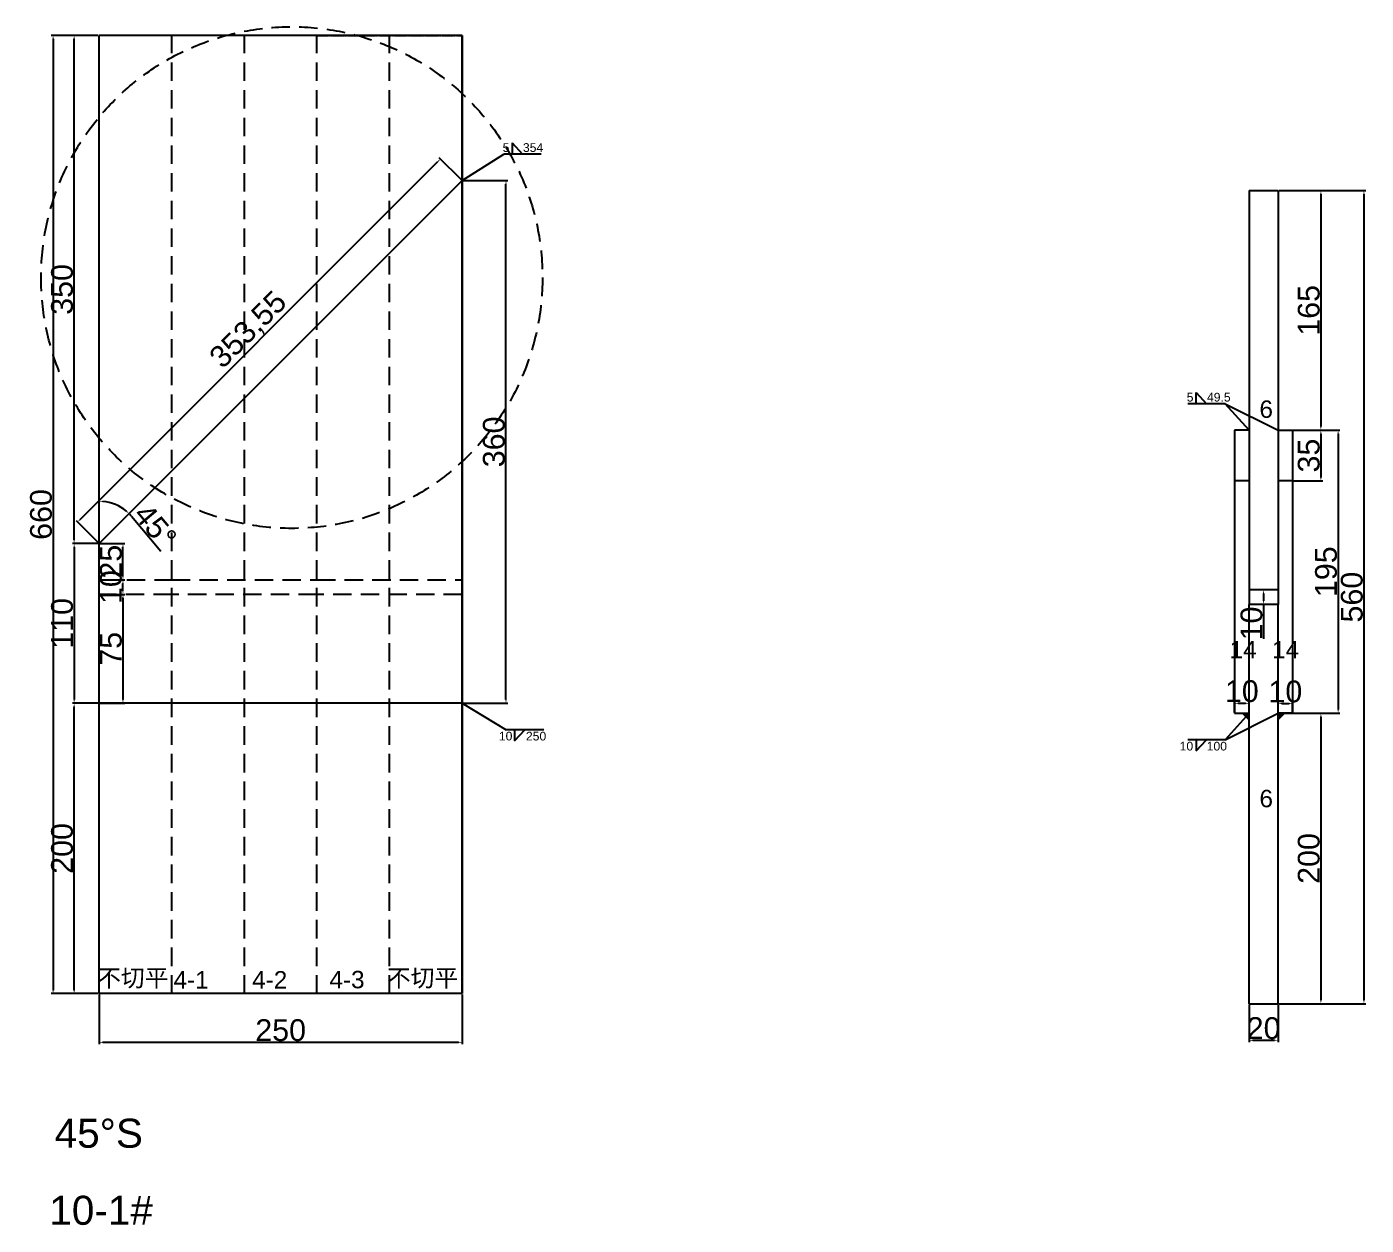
# Model space of a CAD drawing. Header units: millimetres. Extents: x 9380 to 24185, y -971 to 4358.
# Drawn here: x 17683 to 18606, y 1717 to 2543 of the extents above; entities that cross this region are included whole.
import ezdxf

# ---------------------------------------------------------------- set-up
doc = ezdxf.new("R2010")
doc.units = ezdxf.units.MM
doc.linetypes.add('DASHED', pattern=[19.05, 12.7, -6.35])
doc.linetypes.add('JIS_09_08', pattern=[10.75, 8, -0.55, 0.55, -0.55, 0.55, -0.55])
for name, color, linetype in [('切平处', 3, 'DASHED'), ('尺寸标注', 6, 'Continuous'), ('标号', 4, 'Continuous'), ('焊缝', 250, 'Continuous')]:
    doc.layers.add(name, color=color, linetype=linetype)
doc.styles.get("Standard").update_dxf_attribs({"font": 'arial.ttf'})
doc.dimstyles.new('ISO-25-JHF', dxfattribs={"dimtxt": 15, "dimasz": 2.5, "dimexe": 1.25, "dimexo": 0.625, "dimtad": 1, "dimtxsty": 'Standard', "dimcen": 2.5, "dimadec": 0, "dimazin": 0, "dimtfac": 1, "dimtmove": 0, "dimatfit": 3, "dimfxl": 1, "dimarcsym": 0})

# ---------------------------------------------------------------- blocks, each defined once
blk = doc.blocks.new('*D1379')
at = {"layer": 'Defpoints', "color": 0, "transparency": 16777216}
for p in [(17733.11, 2486.94), (17833.11, 2286.94), (17740.65, 2215.06), (17733.11, 2186.94), (17733.11, 1826.94)]:
    blk.add_point(p, dxfattribs=at)
at = {"layer": '尺寸标注', "color": 0, "lineweight": -2, "transparency": 16777216}
blk.add_line((17755.39, 2205.68), (17775.53, 2181.74), dxfattribs=at)
for start, end in [(49.92197, 85.07803), (40.07803, 45)]:
    blk.add_arc((17733.11, 2186.94), 29.11, start, end, dxfattribs=at)
at = {"layer": '尺寸标注', "color": 0, "transparency": 16777216}
for points in [[(17735.59, 2215.52), (17735.63, 2216.36), (17733.11, 2216.05)], [(17752.14, 2209.52), (17751.57, 2208.9), (17753.7, 2207.52)]]:
    blk.add_solid(points, dxfattribs=at)
at = {"layer": '尺寸标注', "color": 0, "transparency": 16777216, "insert": (17771.77, 2199.03), "char_height": 15, "attachment_point": 5, "rotation": 310.07803}
blk.add_mtext('45°', dxfattribs=at)
blk = doc.blocks.new('*D1380')
at = {"layer": 'Defpoints', "color": 0, "transparency": 16777216}
for p in [(17733.11, 1876.94), (17983.11, 1876.94), (17983.11, 1843.43)]:
    blk.add_point(p, dxfattribs=at)
at = {"layer": '尺寸标注', "color": 0, "lineweight": -2, "transparency": 16777216}
for p, q in [((17733.11, 1876.31), (17733.11, 1842.18)), ((17983.11, 1876.31), (17983.11, 1842.18)), ((17735.61, 1843.43), (17980.61, 1843.43))]:
    blk.add_line(p, q, dxfattribs=at)
at = {"layer": '尺寸标注', "color": 0, "transparency": 16777216}
for points in [[(17735.61, 1843.85), (17735.61, 1843.02), (17733.11, 1843.43)], [(17980.61, 1843.85), (17980.61, 1843.02), (17983.11, 1843.43)]]:
    blk.add_solid(points, dxfattribs=at)
at = {"layer": '尺寸标注', "color": 0, "transparency": 16777216, "insert": (17858.11, 1851.72), "char_height": 15, "attachment_point": 5}
blk.add_mtext('250', dxfattribs=at)
blk = doc.blocks.new('*D1419')
at = {"layer": 'Defpoints', "color": 0, "transparency": 16777216}
for p in [(17733.11, 2536.94), (17701.33, 1876.94), (17733.11, 1876.94)]:
    blk.add_point(p, dxfattribs=at)
at = {"layer": '尺寸标注', "color": 0, "lineweight": -2, "transparency": 16777216}
for p, q in [((17732.49, 2536.94), (17700.08, 2536.94)), ((17701.33, 2534.44), (17701.33, 1879.44)), ((17732.49, 1876.94), (17700.08, 1876.94))]:
    blk.add_line(p, q, dxfattribs=at)
at = {"layer": '尺寸标注', "color": 0, "transparency": 16777216}
for points in [[(17700.91, 2534.44), (17701.74, 2534.44), (17701.33, 2536.94)], [(17700.91, 1879.44), (17701.74, 1879.44), (17701.33, 1876.94)]]:
    blk.add_solid(points, dxfattribs=at)
at = {"layer": '尺寸标注', "color": 0, "transparency": 16777216, "insert": (17693.04, 2206.94), "char_height": 15, "attachment_point": 5, "rotation": 90}
blk.add_mtext('660', dxfattribs=at)
blk = doc.blocks.new('*D1420')
at = {"layer": 'Defpoints', "color": 0, "transparency": 16777216}
for p in [(17983.11, 2436.94), (18013.35, 2436.94), (17983.11, 2076.94)]:
    blk.add_point(p, dxfattribs=at)
at = {"layer": '尺寸标注', "color": 0, "lineweight": -2, "transparency": 16777216}
for p, q in [((17983.74, 2436.94), (18014.6, 2436.94)), ((18013.35, 2079.44), (18013.35, 2434.44)), ((17983.74, 2076.94), (18014.6, 2076.94))]:
    blk.add_line(p, q, dxfattribs=at)
at = {"layer": '尺寸标注', "color": 0, "transparency": 16777216}
for points in [[(18012.93, 2434.44), (18013.77, 2434.44), (18013.35, 2436.94)], [(18012.93, 2079.44), (18013.77, 2079.44), (18013.35, 2076.94)]]:
    blk.add_solid(points, dxfattribs=at)
at = {"layer": '尺寸标注', "color": 0, "transparency": 16777216, "insert": (18005.06, 2256.94), "char_height": 15, "attachment_point": 5, "rotation": 90}
blk.add_mtext('360', dxfattribs=at)
blk = doc.blocks.new('*D1421')
at = {"layer": 'Defpoints', "color": 0, "transparency": 16777216}
for p in [(17733.11, 2186.94), (17715.84, 2076.94), (17733.11, 2076.94)]:
    blk.add_point(p, dxfattribs=at)
at = {"layer": '尺寸标注', "color": 0, "lineweight": -2, "transparency": 16777216}
for p, q in [((17732.49, 2186.94), (17714.59, 2186.94)), ((17715.84, 2184.44), (17715.84, 2079.44)), ((17732.49, 2076.94), (17714.59, 2076.94))]:
    blk.add_line(p, q, dxfattribs=at)
at = {"layer": '尺寸标注', "color": 0, "transparency": 16777216}
for points in [[(17715.42, 2184.44), (17716.25, 2184.44), (17715.84, 2186.94)], [(17715.42, 2079.44), (17716.25, 2079.44), (17715.84, 2076.94)]]:
    blk.add_solid(points, dxfattribs=at)
at = {"layer": '尺寸标注', "color": 0, "transparency": 16777216, "insert": (17707.55, 2131.94), "char_height": 15, "attachment_point": 5, "rotation": 90}
blk.add_mtext('110', dxfattribs=at)
blk = doc.blocks.new('*D1422')
at = {"layer": 'Defpoints', "color": 0, "transparency": 16777216}
for p in [(17733.11, 2151.94), (17733.11, 2076.94), (17749.45, 2076.94)]:
    blk.add_point(p, dxfattribs=at)
at = {"layer": '尺寸标注', "color": 0, "lineweight": -2, "transparency": 16777216}
for p, q in [((17733.74, 2151.94), (17750.7, 2151.94)), ((17749.45, 2149.44), (17749.45, 2079.44)), ((17733.74, 2076.94), (17750.7, 2076.94))]:
    blk.add_line(p, q, dxfattribs=at)
at = {"layer": '尺寸标注', "color": 0, "transparency": 16777216}
for points in [[(17749.03, 2149.44), (17749.87, 2149.44), (17749.45, 2151.94)], [(17749.03, 2079.44), (17749.87, 2079.44), (17749.45, 2076.94)]]:
    blk.add_solid(points, dxfattribs=at)
at = {"layer": '尺寸标注', "color": 0, "transparency": 16777216, "insert": (17741.2, 2114.44), "char_height": 15, "attachment_point": 5, "rotation": 90}
blk.add_mtext('75', dxfattribs=at)
blk = doc.blocks.new('*D1423')
at = {"layer": 'Defpoints', "color": 0, "transparency": 16777216}
for p in [(17733.11, 2161.94), (17749.45, 2161.94), (17733.11, 2151.94)]:
    blk.add_point(p, dxfattribs=at)
at = {"layer": '尺寸标注', "color": 0, "lineweight": -2, "transparency": 16777216}
for p, q in [((17733.74, 2161.94), (17750.7, 2161.94)), ((17749.45, 2154.44), (17749.45, 2159.44)), ((17733.74, 2151.94), (17750.7, 2151.94))]:
    blk.add_line(p, q, dxfattribs=at)
at = {"layer": '尺寸标注', "color": 0, "transparency": 16777216}
for points in [[(17749.03, 2159.44), (17749.87, 2159.44), (17749.45, 2161.94)], [(17749.03, 2154.44), (17749.87, 2154.44), (17749.45, 2151.94)]]:
    blk.add_solid(points, dxfattribs=at)
at = {"layer": '尺寸标注', "color": 0, "transparency": 16777216, "insert": (17741.17, 2156.94), "char_height": 15, "attachment_point": 5, "rotation": 90}
blk.add_mtext('10', dxfattribs=at)
blk = doc.blocks.new('*D1381')
at = {"layer": 'Defpoints', "color": 0, "transparency": 16777216}
for p in [(17733.11, 2186.94), (17749.45, 2186.94), (17733.11, 2161.94)]:
    blk.add_point(p, dxfattribs=at)
at = {"layer": '尺寸标注', "color": 0, "lineweight": -2, "transparency": 16777216}
for p, q in [((17733.74, 2186.94), (17750.7, 2186.94)), ((17749.45, 2164.44), (17749.45, 2184.44)), ((17733.74, 2161.94), (17750.7, 2161.94))]:
    blk.add_line(p, q, dxfattribs=at)
at = {"layer": '尺寸标注', "color": 0, "transparency": 16777216}
for points in [[(17749.03, 2184.44), (17749.87, 2184.44), (17749.45, 2186.94)], [(17749.03, 2164.44), (17749.87, 2164.44), (17749.45, 2161.94)]]:
    blk.add_solid(points, dxfattribs=at)
at = {"layer": '尺寸标注', "color": 0, "transparency": 16777216, "insert": (17741.17, 2174.44), "char_height": 15, "attachment_point": 5, "rotation": 90}
blk.add_mtext('25', dxfattribs=at)
blk = doc.blocks.new('*D1424')
at = {"layer": 'Defpoints', "color": 0, "transparency": 16777216}
for p in [(17715.84, 2076.94), (17733.11, 2076.94), (17733.11, 1876.94)]:
    blk.add_point(p, dxfattribs=at)
at = {"layer": '尺寸标注', "color": 0, "lineweight": -2, "transparency": 16777216}
for p, q in [((17732.49, 2076.94), (17714.59, 2076.94)), ((17715.84, 1879.44), (17715.84, 2074.44)), ((17732.49, 1876.94), (17714.59, 1876.94))]:
    blk.add_line(p, q, dxfattribs=at)
at = {"layer": '尺寸标注', "color": 0, "transparency": 16777216}
for points in [[(17715.42, 2074.44), (17716.25, 2074.44), (17715.84, 2076.94)], [(17715.42, 1879.44), (17716.25, 1879.44), (17715.84, 1876.94)]]:
    blk.add_solid(points, dxfattribs=at)
at = {"layer": '尺寸标注', "color": 0, "transparency": 16777216, "insert": (17707.55, 1976.94), "char_height": 15, "attachment_point": 5, "rotation": 90}
blk.add_mtext('200', dxfattribs=at)
blk = doc.blocks.new('*D1382')
at = {"layer": 'Defpoints', "color": 0, "transparency": 16777216}
for p in [(17715.84, 2536.94), (17733.11, 2536.94), (17733.11, 2186.94)]:
    blk.add_point(p, dxfattribs=at)
at = {"layer": '尺寸标注', "color": 0, "lineweight": -2, "transparency": 16777216}
for p, q in [((17732.49, 2536.94), (17714.59, 2536.94)), ((17715.84, 2189.44), (17715.84, 2534.44)), ((17732.49, 2186.94), (17714.59, 2186.94))]:
    blk.add_line(p, q, dxfattribs=at)
at = {"layer": '尺寸标注', "color": 0, "transparency": 16777216}
for points in [[(17715.42, 2534.44), (17716.25, 2534.44), (17715.84, 2536.94)], [(17715.42, 2189.44), (17716.25, 2189.44), (17715.84, 2186.94)]]:
    blk.add_solid(points, dxfattribs=at)
at = {"layer": '尺寸标注', "color": 0, "transparency": 16777216, "insert": (17707.55, 2361.94), "char_height": 15, "attachment_point": 5, "rotation": 90}
blk.add_mtext('350', dxfattribs=at)
blk = doc.blocks.new('*D1425')
at = {"layer": 'Defpoints', "color": 0, "transparency": 16777216}
for p in [(17968.25, 2451.8), (17983.11, 2436.94), (17733.11, 2186.94)]:
    blk.add_point(p, dxfattribs=at)
at = {"layer": '尺寸标注', "color": 0, "lineweight": -2, "transparency": 16777216}
for p, q in [((17720.02, 2203.57), (17966.48, 2450.03)), ((17982.67, 2437.38), (17967.36, 2452.68)), ((17732.67, 2187.38), (17717.36, 2202.68))]:
    blk.add_line(p, q, dxfattribs=at)
at = {"layer": '尺寸标注', "color": 0, "transparency": 16777216}
for points in [[(17966.19, 2450.33), (17966.77, 2449.74), (17968.25, 2451.8)], [(17719.72, 2203.86), (17720.31, 2203.27), (17718.25, 2201.8)]]:
    blk.add_solid(points, dxfattribs=at)
at = {"layer": '尺寸标注', "color": 0, "transparency": 16777216, "insert": (17836.43, 2333.62), "char_height": 15, "attachment_point": 5, "rotation": 45}
blk.add_mtext('353,55', dxfattribs=at)
blk = doc.blocks.new('*D1578')
at = {"layer": 'Defpoints', "color": 0, "transparency": 16777216}
for p in [(18525.33, 1870.03), (18545.33, 1870.03), (18545.33, 1844.83)]:
    blk.add_point(p, dxfattribs=at)
at = {"layer": '尺寸标注', "color": 0, "lineweight": -2, "transparency": 16777216}
for p, q in [((18525.33, 1869.4), (18525.33, 1843.58)), ((18545.33, 1869.4), (18545.33, 1843.58)), ((18527.83, 1844.83), (18542.83, 1844.83))]:
    blk.add_line(p, q, dxfattribs=at)
at = {"layer": '尺寸标注', "color": 0, "transparency": 16777216}
for points in [[(18527.83, 1845.25), (18527.83, 1844.42), (18525.33, 1844.83)], [(18542.83, 1845.25), (18542.83, 1844.42), (18545.33, 1844.83)]]:
    blk.add_solid(points, dxfattribs=at)
at = {"layer": '尺寸标注', "color": 0, "transparency": 16777216, "insert": (18535.33, 1853.12), "char_height": 15, "attachment_point": 5}
blk.add_mtext('20', dxfattribs=at)
blk = doc.blocks.new('*D1579')
at = {"layer": 'Defpoints', "color": 0, "transparency": 16777216}
for p in [(18525.33, 2076.91), (18515.33, 2070.03), (18525.33, 2070.03)]:
    blk.add_point(p, dxfattribs=at)
at = {"layer": '尺寸标注', "color": 0, "lineweight": -2, "transparency": 16777216}
for p, q in [((18515.33, 2070.65), (18515.33, 2078.16)), ((18517.83, 2076.91), (18522.83, 2076.91)), ((18525.33, 2070.65), (18525.33, 2078.16))]:
    blk.add_line(p, q, dxfattribs=at)
at = {"layer": '尺寸标注', "color": 0, "transparency": 16777216}
for points in [[(18517.83, 2077.33), (18517.83, 2076.5), (18515.33, 2076.91)], [(18522.83, 2077.33), (18522.83, 2076.5), (18525.33, 2076.91)]]:
    blk.add_solid(points, dxfattribs=at)
at = {"layer": '尺寸标注', "color": 0, "transparency": 16777216, "insert": (18520.33, 2085.2), "char_height": 15, "attachment_point": 5}
blk.add_mtext('10', dxfattribs=at)
blk = doc.blocks.new('*D1580')
at = {"layer": 'Defpoints', "color": 0, "transparency": 16777216}
for p in [(18555.33, 2076.7), (18545.33, 2070.03), (18555.33, 2070.03)]:
    blk.add_point(p, dxfattribs=at)
at = {"layer": '尺寸标注', "color": 0, "lineweight": -2, "transparency": 16777216}
for p, q in [((18545.33, 2070.65), (18545.33, 2077.95)), ((18547.83, 2076.7), (18552.83, 2076.7)), ((18555.33, 2070.65), (18555.33, 2077.95))]:
    blk.add_line(p, q, dxfattribs=at)
at = {"layer": '尺寸标注', "color": 0, "transparency": 16777216}
for points in [[(18547.83, 2077.12), (18547.83, 2076.28), (18545.33, 2076.7)], [(18552.83, 2077.12), (18552.83, 2076.28), (18555.33, 2076.7)]]:
    blk.add_solid(points, dxfattribs=at)
at = {"layer": '尺寸标注', "color": 0, "transparency": 16777216, "insert": (18550.33, 2084.98), "char_height": 15, "attachment_point": 5}
blk.add_mtext('10', dxfattribs=at)
blk = doc.blocks.new('*D1581')
at = {"layer": 'Defpoints', "color": 0, "transparency": 16777216}
for p in [(18545.33, 2430.03), (18545.33, 2265.03), (18574.79, 2265.03)]:
    blk.add_point(p, dxfattribs=at)
at = {"layer": '尺寸标注', "color": 0, "lineweight": -2, "transparency": 16777216}
for p, q in [((18545.95, 2430.03), (18576.04, 2430.03)), ((18574.79, 2427.53), (18574.79, 2267.53)), ((18545.95, 2265.03), (18576.04, 2265.03))]:
    blk.add_line(p, q, dxfattribs=at)
at = {"layer": '尺寸标注', "color": 0, "transparency": 16777216}
for points in [[(18574.38, 2427.53), (18575.21, 2427.53), (18574.79, 2430.03)], [(18574.38, 2267.53), (18575.21, 2267.53), (18574.79, 2265.03)]]:
    blk.add_solid(points, dxfattribs=at)
at = {"layer": '尺寸标注', "color": 0, "transparency": 16777216, "insert": (18566.51, 2347.53), "char_height": 15, "attachment_point": 5, "rotation": 90}
blk.add_mtext('165', dxfattribs=at)
blk = doc.blocks.new('*D1582')
at = {"layer": 'Defpoints', "color": 0, "transparency": 16777216}
for p in [(18555.33, 2265.03), (18555.33, 2070.03), (18586.68, 2070.03)]:
    blk.add_point(p, dxfattribs=at)
at = {"layer": '尺寸标注', "color": 0, "lineweight": -2, "transparency": 16777216}
for p, q in [((18555.95, 2265.03), (18587.93, 2265.03)), ((18586.68, 2262.53), (18586.68, 2072.53)), ((18555.95, 2070.03), (18587.93, 2070.03))]:
    blk.add_line(p, q, dxfattribs=at)
at = {"layer": '尺寸标注', "color": 0, "transparency": 16777216}
for points in [[(18586.26, 2262.53), (18587.1, 2262.53), (18586.68, 2265.03)], [(18586.26, 2072.53), (18587.1, 2072.53), (18586.68, 2070.03)]]:
    blk.add_solid(points, dxfattribs=at)
at = {"layer": '尺寸标注', "color": 0, "transparency": 16777216, "insert": (18578.4, 2167.53), "char_height": 15, "attachment_point": 5, "rotation": 90}
blk.add_mtext('195', dxfattribs=at)
blk = doc.blocks.new('*D1583')
at = {"layer": 'Defpoints', "color": 0, "transparency": 16777216}
for p in [(18545.33, 2070.03), (18545.33, 1870.03), (18574.79, 1870.03)]:
    blk.add_point(p, dxfattribs=at)
at = {"layer": '尺寸标注', "color": 0, "lineweight": -2, "transparency": 16777216}
for p, q in [((18545.95, 2070.03), (18576.04, 2070.03)), ((18574.79, 2067.53), (18574.79, 1872.53)), ((18545.95, 1870.03), (18576.04, 1870.03))]:
    blk.add_line(p, q, dxfattribs=at)
at = {"layer": '尺寸标注', "color": 0, "transparency": 16777216}
for points in [[(18574.38, 2067.53), (18575.21, 2067.53), (18574.79, 2070.03)], [(18574.38, 1872.53), (18575.21, 1872.53), (18574.79, 1870.03)]]:
    blk.add_solid(points, dxfattribs=at)
at = {"layer": '尺寸标注', "color": 0, "transparency": 16777216, "insert": (18566.51, 1970.03), "char_height": 15, "attachment_point": 5, "rotation": 90}
blk.add_mtext('200', dxfattribs=at)
blk = doc.blocks.new('*D1473')
at = {"layer": 'Defpoints', "color": 0, "transparency": 16777216}
for p in [(18545.95, 2430.03), (18545.95, 1870.03), (18604.46, 1870.03)]:
    blk.add_point(p, dxfattribs=at)
at = {"layer": '尺寸标注', "color": 0, "lineweight": -2, "transparency": 16777216}
for p, q in [((18546.58, 2430.03), (18605.71, 2430.03)), ((18604.46, 2427.53), (18604.46, 1872.53)), ((18546.58, 1870.03), (18605.71, 1870.03))]:
    blk.add_line(p, q, dxfattribs=at)
at = {"layer": '尺寸标注', "color": 0, "transparency": 16777216}
for points in [[(18604.05, 2427.53), (18604.88, 2427.53), (18604.46, 2430.03)], [(18604.05, 1872.53), (18604.88, 1872.53), (18604.46, 1870.03)]]:
    blk.add_solid(points, dxfattribs=at)
at = {"layer": '尺寸标注', "color": 0, "transparency": 16777216, "insert": (18596.18, 2150.03), "char_height": 15, "attachment_point": 5, "rotation": 90}
blk.add_mtext('560', dxfattribs=at)
blk = doc.blocks.new('*D1584')
at = {"layer": 'Defpoints', "color": 0, "transparency": 16777216}
for p in [(18545.33, 2155.03), (18535.33, 2145.03), (18545.33, 2145.03)]:
    blk.add_point(p, dxfattribs=at)
at = {"layer": '尺寸标注', "color": 0, "lineweight": -2, "transparency": 16777216}
for p, q in [((18544.7, 2155.03), (18534.08, 2155.03)), ((18535.33, 2152.53), (18535.33, 2147.53)), ((18544.7, 2145.03), (18534.08, 2145.03)), ((18535.33, 2145.03), (18535.33, 2121.26))]:
    blk.add_line(p, q, dxfattribs=at)
at = {"layer": '尺寸标注', "color": 0, "transparency": 16777216}
for points in [[(18534.91, 2152.53), (18535.74, 2152.53), (18535.33, 2155.03)], [(18534.91, 2147.53), (18535.74, 2147.53), (18535.33, 2145.03)]]:
    blk.add_solid(points, dxfattribs=at)
at = {"layer": '尺寸标注', "color": 0, "transparency": 16777216, "insert": (18527.04, 2131.89), "char_height": 15, "attachment_point": 5, "rotation": 90}
blk.add_mtext('10', dxfattribs=at)
blk = doc.blocks.new('*D1587')
at = {"layer": 'Defpoints', "color": 0, "transparency": 16777216}
for p in [(18555.33, 2265.03), (18555.33, 2230.03), (18574.79, 2230.03)]:
    blk.add_point(p, dxfattribs=at)
at = {"layer": '尺寸标注', "color": 0, "lineweight": -2, "transparency": 16777216}
for p, q in [((18555.95, 2265.03), (18576.04, 2265.03)), ((18574.79, 2262.53), (18574.79, 2232.53)), ((18555.95, 2230.03), (18576.04, 2230.03))]:
    blk.add_line(p, q, dxfattribs=at)
at = {"layer": '尺寸标注', "color": 0, "transparency": 16777216}
for points in [[(18574.38, 2262.53), (18575.21, 2262.53), (18574.79, 2265.03)], [(18574.38, 2232.53), (18575.21, 2232.53), (18574.79, 2230.03)]]:
    blk.add_solid(points, dxfattribs=at)
at = {"layer": '尺寸标注', "color": 0, "transparency": 16777216, "insert": (18566.5, 2247.53), "char_height": 15, "attachment_point": 5, "rotation": 90}
blk.add_mtext('35', dxfattribs=at)

msp = doc.modelspace()

# ---------------------------------------------------------------- hatches: boundary and pattern name
at = {"layer": '焊缝'}
h = msp.add_hatch(color=250, dxfattribs=at)
h.dxf.hatch_style = 1
h.paths.add_polyline_path([(18525.326, 2064.866), (18520.326, 2069.866), (18525.326, 2069.866)])
h = msp.add_hatch(color=250, dxfattribs=at)
h.dxf.hatch_style = 1
h.paths.add_polyline_path([(18545.326, 2064.866), (18550.326, 2069.866), (18545.326, 2069.866)])

# ---------------------------------------------------------------- linework, layer by layer
for p, q in [((17733.111, 1876.937), (17733.111, 2536.937)), ((17983.111, 2536.937), (17733.111, 2536.937)), ((17983.111, 2536.937), (17983.111, 1876.937)), ((17983.111, 1876.937), (17983.111, 2536.937)), ((17733.111, 2186.937), (17983.111, 2436.937)), ((18525.326, 2430.03), (18545.326, 2430.03)), ((18525.326, 2430.03), (18525.326, 2155.03)), ((18545.326, 2430.03), (18545.326, 2155.03)), ((18525.326, 2265.03), (18515.326, 2265.03)), ((18515.326, 2265.03), (18515.326, 2070.03)), ((18545.326, 2265.03), (18555.326, 2265.03)), ((18555.326, 2265.03), (18555.326, 2070.03)), ((18525.326, 2230.03), (18515.326, 2230.03)), ((18555.326, 2230.03), (18545.326, 2230.03)), ((18545.326, 2155.03), (18525.326, 2155.03)), ((18525.326, 2155.03), (18525.326, 2145.03)), ((18545.326, 2155.03), (18545.326, 2145.03)), ((18545.326, 2145.03), (18525.326, 2145.03)), ((18525.326, 1870.03), (18525.326, 2145.03)), ((18545.326, 1870.03), (18545.326, 2145.03)), ((17783.111, 2076.937), (17733.111, 2076.937)), ((17883.111, 2076.937), (17783.111, 2076.937)), ((17983.111, 2076.937), (17883.111, 2076.937)), ((18515.326, 2070.03), (18525.326, 2070.03)), ((18555.326, 2070.03), (18545.326, 2070.03)), ((17783.111, 1876.937), (17733.111, 1876.937)), ((17883.111, 1876.937), (17783.111, 1876.937)), ((17983.111, 1876.937), (17883.111, 1876.937)), ((18525.326, 1870.03), (18545.326, 1870.03))]:
    msp.add_line(p, q)
at = {"linetype": 'DASHED'}
for p, q in [((17783.111, 1876.937), (17783.111, 2536.937)), ((17833.111, 1876.937), (17833.111, 2536.937)), ((17883.111, 1876.937), (17883.111, 2536.937)), ((17933.111, 1876.937), (17933.111, 2536.937)), ((17733.111, 2161.937), (17783.111, 2161.937)), ((17783.111, 2161.937), (17883.111, 2161.937)), ((17883.111, 2161.937), (17983.111, 2161.937)), ((17783.111, 2151.937), (17733.111, 2151.937)), ((17883.111, 2151.937), (17783.111, 2151.937)), ((17983.111, 2151.937), (17883.111, 2151.937))]:
    msp.add_line(p, q, dxfattribs=at)
at = {"linetype": 'JIS_09_08'}
msp.add_line((17883.111, 2536.937), (17983.111, 2536.937), dxfattribs=at)
at = {"layer": '切平处'}
msp.add_circle((17865.756, 2370.099), 172.72, dxfattribs=at)
at = {"layer": '尺寸标注'}
for p, q in [((17983.111, 2436.937), (18011.869, 2455.127)), ((18037.632, 2455.127), (18011.869, 2455.127)), ((18017.518, 2462.891), (18024.75, 2455.127)), ((18017.518, 2462.891), (18017.518, 2455.127)), ((18488.821, 2283.22), (18488.821, 2290.984)), ((18488.821, 2290.984), (18496.053, 2283.22)), ((18508.934, 2283.22), (18483.171, 2283.22)), ((18525.326, 2265.03), (18508.934, 2283.22)), ((18508.934, 2283.22), (18545.326, 2265.03)), ((17983.111, 2076.937), (18013.561, 2058.747)), ((18525.326, 2070.03), (18508.934, 2051.84)), ((18508.934, 2051.84), (18545.326, 2070.03)), ((18039.324, 2058.747), (18013.561, 2058.747)), ((18019.211, 2058.747), (18019.211, 2050.983)), ((18019.211, 2050.983), (18026.443, 2058.747)), ((18508.934, 2051.84), (18483.171, 2051.84)), ((18488.821, 2051.84), (18488.821, 2044.076)), ((18488.821, 2044.076), (18496.053, 2051.84))]:
    msp.add_line(p, q, dxfattribs=at)

# ---------------------------------------------------------------- texts
at = {"insert": (17702.346, 1790.831), "char_height": 20, "attachment_point": 1}
msp.add_mtext_dynamic_manual_height_columns('45°S ', width=70.10425, gutter_width=12.5, heights=[0], dxfattribs=at)
at = {"layer": '尺寸标注', "char_height": 6}
for s, insert, attachment_point in [('5    354', (18011.049, 2462.644), 1), ('5    49.5', (18482.351, 2290.737), 1), ('10    250', (18008.454, 2051.23), 7), ('\\pt0;10    100', (18477.479, 2044.323), 7)]:
    msp.add_mtext_dynamic_manual_height_columns(s, width=68.30832, gutter_width=12.5, heights=[0], dxfattribs=dict(at, insert=insert, attachment_point=attachment_point))
at = {"layer": '标号'}
for s, insert, char_height, attachment_point in [('6 ', (18532.461, 2273.319), 12, 7), ('14 ', (18511.904, 2107.891), 12, 7), ('14 ', (18541.204, 2107.891), 12, 7), ('6 ', (18532.461, 2005.146), 12, 7), ('{\\fSimSun|b0|i0|c134|p2;不切平} ', (17731.683, 1880.474), 12, 7), ('4-1 ', (17784.292, 1880.474), 12, 7), ('4-2 ', (17838.435, 1880.474), 12, 7), ('4-3 ', (17891.701, 1880.474), 12, 7), ('{\\fSimSun|b0|i0|c134|p2;不切平} ', (17931.341, 1880.474), 12, 7), ('10-1#', (17698.684, 1737.759), 20, 1)]:
    msp.add_mtext_dynamic_manual_height_columns(s, width=70.10425, gutter_width=12.5, heights=[0], dxfattribs=dict(at, insert=insert, char_height=char_height, attachment_point=attachment_point))

# ---------------------------------------------------------------- dimensions: what is measured, and where the dimension line sits
at = {"layer": '尺寸标注'}
for p1, p2, distance, picture, middle in [((17733.111, 2536.937), (17733.111, 1876.937), -31.786, '*D1419', (17693.041, 2206.937)), ((17733.111, 2186.937), (17733.111, 2536.937), 17.275, '*D1382', (17707.547, 2361.937)), ((17733.111, 2186.937), (17983.111, 2436.937), 21.02, '*D1425', (17836.432, 2333.616)), ((17983.111, 2076.937), (17983.111, 2436.937), -30.24, '*D1420', (18005.062, 2256.937)), ((18545.326, 2430.03), (18545.326, 2265.03), 29.467, '*D1581', (18566.509, 2347.53)), ((18555.326, 2265.03), (18555.326, 2230.03), 19.467, '*D1587', (18566.504, 2247.53)), ((17733.111, 2186.937), (17733.111, 2076.937), -17.275, '*D1421', (17707.553, 2131.937)), ((17733.111, 2161.937), (17733.111, 2186.937), -16.339, '*D1381', (17741.166, 2174.437)), ((17733.111, 2151.937), (17733.111, 2076.937), 16.339, '*D1422', (17741.197, 2114.437)), ((18545.326, 2155.03), (18545.326, 2145.03), -10, '*D1584', (18527.042, 2131.893)), ((17733.111, 1876.937), (17733.111, 2076.937), 17.275, '*D1424', (17707.553, 1976.937)), ((18545.326, 2070.03), (18545.326, 1870.03), 29.467, '*D1583', (18566.509, 1970.03)), ((17733.111, 1876.937), (17983.111, 1876.937), -33.502, '*D1380', (17858.111, 1851.718))]:
    dim = msp.add_aligned_dim(p1=p1, p2=p2, distance=distance, dimstyle='ISO-25-JHF', dxfattribs=at)
    dim.commit()
    dim.dimension.update_dxf_attribs({"geometry": picture, "text_midpoint": middle})
dim = msp.add_angular_dim_2l(base=(17740.646, 2215.056), line1=((17733.111, 1826.937), (17733.111, 2486.937)), line2=((17733.111, 2186.937), (17833.111, 2286.937)), dimstyle='ISO-25-JHF', dxfattribs=at)
dim.commit()
dim.dimension.update_dxf_attribs({"geometry": '*D1379', "text_midpoint": (17771.771, 2199.026)})
for base, p1, p2, angle, picture, middle in [((18604.464, 1870.03), (18545.951, 2430.03), (18545.951, 1870.03), 270, '*D1473', (18604.464, 2150.03)), ((18586.682, 2070.03), (18555.326, 2265.03), (18555.326, 2070.03), 270, '*D1582', (18586.682, 2167.53)), ((17749.45, 2161.937), (17733.111, 2151.937), (17733.111, 2161.937), 90, '*D1423', (17749.45, 2156.937)), ((18525.326, 2076.913), (18515.326, 2070.03), (18525.326, 2070.03), 0, '*D1579', (18520.326, 2076.913)), ((18555.326, 2076.699), (18545.326, 2070.03), (18555.326, 2070.03), 0, '*D1580', (18550.326, 2076.699)), ((18545.326, 1844.832), (18525.326, 1870.03), (18545.326, 1870.03), 0, '*D1578', (18535.326, 1844.832))]:
    dim = msp.add_linear_dim(base=base, p1=p1, p2=p2, angle=angle, dimstyle='ISO-25-JHF', dxfattribs=at)
    dim.commit()
    dim.dimension.update_dxf_attribs({"geometry": picture, "text_midpoint": middle, "dimtype": 161})

doc.saveas('drawing.dxf')
